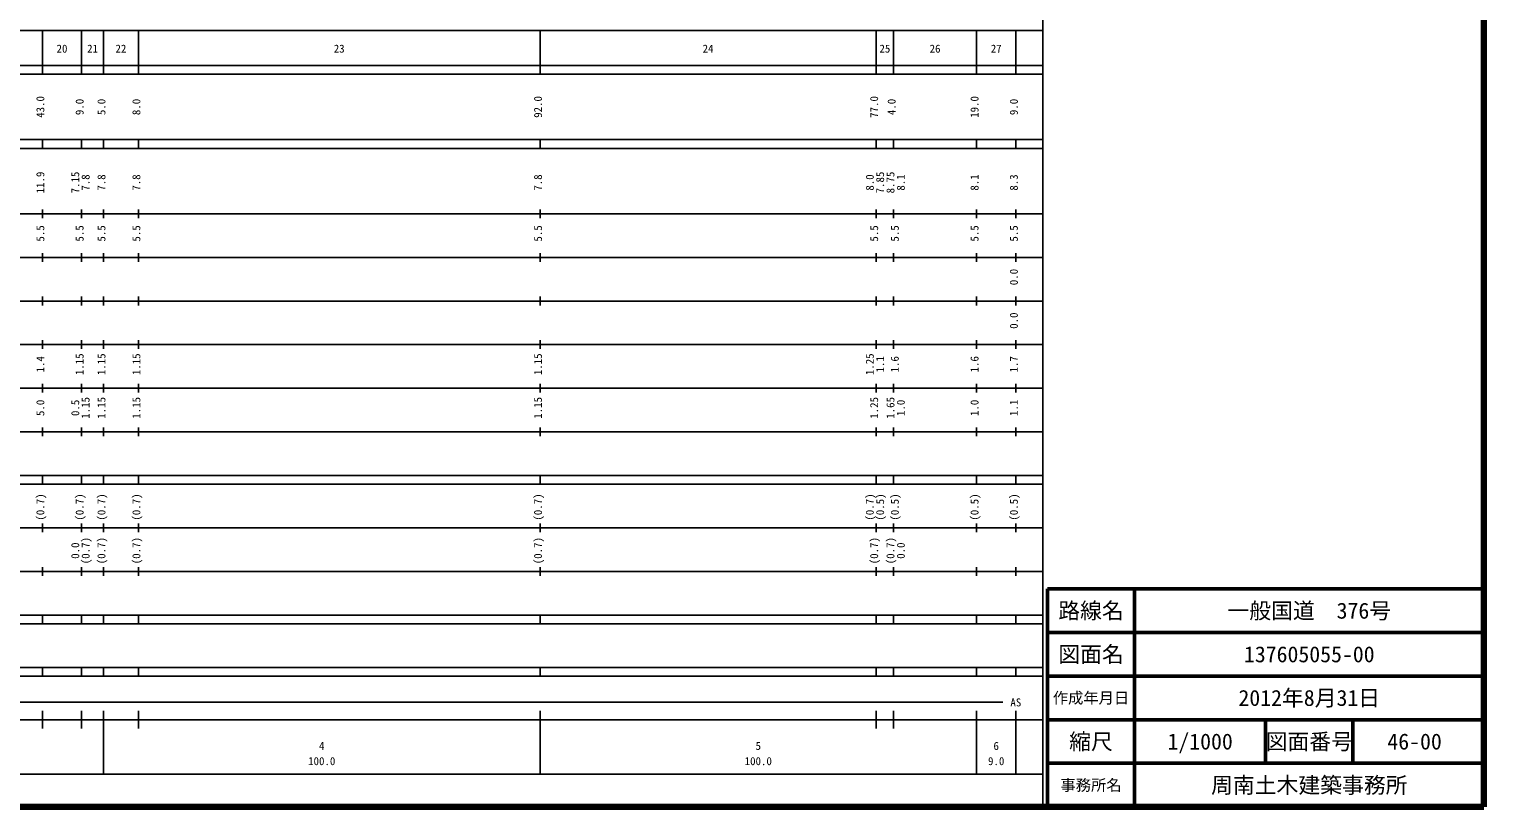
# Model space of a CAD drawing. Units: millimetres on the paper, enlarged 1000 times. Extents: x 40000 to 680000, y 20000 to 380000.
# Drawn here: x 346747 to 680000, y 20000 to 198357 of the extents above; entities that cross this region are included whole.
import ezdxf
from ezdxf.enums import TextEntityAlignment as Align

# ---------------------------------------------------------------- set-up
doc = ezdxf.new("R2010")
doc.units = ezdxf.units.MM
doc.header["$LTSCALE"] = 1000
for name, color, linetype, lineweight in [('M-TTL', 2, 'Continuous', 140), ('M-TTL-BAND', 7, 'Continuous', 25), ('M-TTL-FRAM', 2, 'Continuous', 50), ('M-TTL-LINE', 7, 'Continuous', 50)]:
    doc.layers.add(name, color=color, linetype=linetype, lineweight=lineweight)
doc.layers.add('M-TTL-TXT', color=7, linetype='Continuous')
doc.styles.add('ＭＳ ゴシック', font='')
doc.styles.get('ＭＳ ゴシック').set_extended_font_data('MS Gothic')

msp = doc.modelspace()

# ---------------------------------------------------------------- linework, layer by layer
at = {"layer": 'M-TTL'}
for p, q in [((680000, 20000), (680000, 380000)), ((40000, 20000), (680000, 20000))]:
    msp.add_line(p, q, dxfattribs=at)
at = {"layer": 'M-TTL-BAND'}
for p, q in [((579000, 20000), (579000, 370000)), ((63781, 198000), (579000, 198000)), ((349781, 188000), (349781, 198000)), ((358781, 188000), (358781, 198000)), ((363781, 188000), (363781, 198000)), ((371781, 188000), (371781, 198000)), ((463781, 188000), (463781, 198000)), ((540781, 188000), (540781, 198000)), ((544781, 188000), (544781, 198000)), ((563781, 188000), (563781, 198000)), ((572781, 188000), (572781, 198000)), ((40000, 190000), (579000, 190000)), ((40000, 188000), (579000, 188000)), ((40000, 173000), (579000, 173000)), ((40000, 171000), (579000, 171000)), ((349781, 171000), (349781, 173000)), ((358781, 171000), (358781, 173000)), ((363781, 171000), (363781, 173000)), ((371781, 171000), (371781, 173000)), ((463781, 171000), (463781, 173000)), ((540781, 171000), (540781, 173000)), ((544781, 171000), (544781, 173000)), ((563781, 171000), (563781, 173000)), ((572781, 171000), (572781, 173000)), ((349781, 155000), (349781, 157000)), ((358781, 155000), (358781, 157000)), ((363781, 155000), (363781, 157000)), ((371781, 155000), (371781, 157000)), ((463781, 155000), (463781, 157000)), ((540781, 155000), (540781, 157000)), ((544781, 155000), (544781, 157000)), ((563781, 155000), (563781, 157000)), ((572781, 155000), (572781, 157000)), ((40000, 156000), (579000, 156000)), ((349781, 145000), (349781, 147000)), ((358781, 145000), (358781, 147000)), ((363781, 145000), (363781, 147000)), ((371781, 145000), (371781, 147000)), ((463781, 145000), (463781, 147000)), ((540781, 145000), (540781, 147000)), ((544781, 145000), (544781, 147000)), ((563781, 145000), (563781, 147000)), ((572781, 145000), (572781, 147000)), ((46000, 146000), (579000, 146000)), ((349781, 135000), (349781, 137000)), ((358781, 135000), (358781, 137000)), ((363781, 135000), (363781, 137000)), ((371781, 135000), (371781, 137000)), ((463781, 135000), (463781, 137000)), ((540781, 135000), (540781, 137000)), ((544781, 135000), (544781, 137000)), ((563781, 135000), (563781, 137000)), ((572781, 135000), (572781, 137000)), ((52000, 136000), (579000, 136000)), ((349781, 125000), (349781, 127000)), ((358781, 125000), (358781, 127000)), ((363781, 125000), (363781, 127000)), ((371781, 125000), (371781, 127000)), ((463781, 125000), (463781, 127000)), ((540781, 125000), (540781, 127000)), ((544781, 125000), (544781, 127000)), ((563781, 125000), (563781, 127000)), ((572781, 125000), (572781, 127000)), ((46000, 126000), (579000, 126000)), ((349781, 115000), (349781, 117000)), ((358781, 115000), (358781, 117000)), ((363781, 115000), (363781, 117000)), ((371781, 115000), (371781, 117000)), ((463781, 115000), (463781, 117000)), ((540781, 115000), (540781, 117000)), ((544781, 115000), (544781, 117000)), ((563781, 115000), (563781, 117000)), ((572781, 115000), (572781, 117000)), ((52000, 116000), (579000, 116000)), ((349781, 105000), (349781, 107000)), ((358781, 105000), (358781, 107000)), ((363781, 105000), (363781, 107000)), ((371781, 105000), (371781, 107000)), ((463781, 105000), (463781, 107000)), ((540781, 105000), (540781, 107000)), ((544781, 105000), (544781, 107000)), ((563781, 105000), (563781, 107000)), ((572781, 105000), (572781, 107000)), ((46000, 106000), (579000, 106000)), ((40000, 96000), (579000, 96000)), ((40000, 94000), (579000, 94000)), ((349781, 94000), (349781, 96000)), ((358781, 94000), (358781, 96000)), ((363781, 94000), (363781, 96000)), ((371781, 94000), (371781, 96000)), ((463781, 94000), (463781, 96000)), ((540781, 94000), (540781, 96000)), ((544781, 94000), (544781, 96000)), ((563781, 94000), (563781, 96000)), ((572781, 94000), (572781, 96000)), ((49000, 84000), (579000, 84000)), ((349781, 83000), (349781, 85000)), ((358781, 83000), (358781, 85000)), ((363781, 83000), (363781, 85000)), ((371781, 83000), (371781, 85000)), ((463781, 83000), (463781, 85000)), ((540781, 83000), (540781, 85000)), ((544781, 83000), (544781, 85000)), ((563781, 83000), (563781, 85000)), ((572781, 83000), (572781, 85000)), ((40000, 74000), (579000, 74000)), ((349781, 73000), (349781, 75000)), ((358781, 73000), (358781, 75000)), ((363781, 73000), (363781, 75000)), ((371781, 73000), (371781, 75000)), ((463781, 73000), (463781, 75000)), ((540781, 73000), (540781, 75000)), ((544781, 73000), (544781, 75000)), ((563781, 73000), (563781, 75000)), ((572781, 73000), (572781, 75000)), ((40000, 64000), (579000, 64000)), ((349781, 62000), (349781, 64000)), ((358781, 62000), (358781, 64000)), ((363781, 62000), (363781, 64000)), ((371781, 62000), (371781, 64000)), ((463781, 62000), (463781, 64000)), ((540781, 62000), (540781, 64000)), ((544781, 62000), (544781, 64000)), ((563781, 62000), (563781, 64000)), ((572781, 62000), (572781, 64000)), ((40000, 62000), (579000, 62000)), ((40000, 52000), (579000, 52000)), ((40000, 50000), (579000, 50000)), ((349781, 50000), (349781, 52000)), ((358781, 50000), (358781, 52000)), ((363781, 50000), (363781, 52000)), ((371781, 50000), (371781, 52000)), ((463781, 50000), (463781, 52000)), ((540781, 50000), (540781, 52000)), ((544781, 50000), (544781, 52000)), ((563781, 50000), (563781, 52000)), ((572781, 50000), (572781, 52000)), ((66781, 44000), (569781, 44000)), ((40000, 40000), (579000, 40000)), ((349781, 38000), (349781, 42000)), ((358781, 38000), (358781, 42000)), ((363781, 27500), (363781, 42000)), ((371781, 38000), (371781, 42000)), ((463781, 27500), (463781, 42000)), ((540781, 38000), (540781, 42000)), ((544781, 38000), (544781, 42000)), ((563781, 27500), (563781, 42000)), ((572781, 27500), (572781, 42000)), ((63781, 27500), (579000, 27500))]:
    msp.add_line(p, q, dxfattribs=at)
at = {"layer": 'M-TTL-FRAM'}
for p, q in [((680000, 70000), (580000, 70000)), ((580000, 70000), (580000, 20000))]:
    msp.add_line(p, q, dxfattribs=at)
at = {"layer": 'M-TTL-LINE'}
for p, q in [((600000, 70000), (600000, 20000)), ((680000, 60000), (580000, 60000)), ((680000, 50000), (580000, 50000)), ((680000, 40000), (580000, 40000)), ((630000, 40000), (630000, 30000)), ((650000, 40000), (650000, 30000)), ((680000, 30000), (580000, 30000))]:
    msp.add_line(p, q, dxfattribs=at)

# ---------------------------------------------------------------- texts
at = {"layer": 'M-TTL-BAND', "style": 'ＭＳ ゴシック'}
for s, p in [('20', (354281, 192405)), ('21', (361281, 192405)), ('22', (367781, 192405)), ('23', (417781, 192405)), ('24', (502281, 192405)), ('25', (542781, 192405)), ('26', (554281, 192405)), ('27', (568281, 192405)), ('AS', (572781, 42500)), ('4', (413781, 32523)), ('5', (513781, 32523)), ('6', (568281, 32523)), ('100.0', (413781, 29033)), ('100.0', (513781, 29033)), ('9.0', (568281, 29033))]:
    msp.add_text(s, height=1833, dxfattribs=at).set_placement(p, align=Align.BOTTOM_CENTER)
for s, p in [('43.0', (350781, 180500)), ('9.0', (359781, 180500)), ('5.0', (364781, 180500)), ('8.0', (372781, 180500)), ('92.0', (464781, 180500)), ('77.0', (541781, 180500)), ('4.0', (545781, 180500)), ('19.0', (564781, 180500)), ('9.0', (573781, 180500)), ('11.9', (350781, 163174)), ('7.15', (358781, 163174)), ('7.8', (361151, 163174)), ('7.8', (364781, 163174)), ('7.8', (372781, 163174)), ('7.8', (464781, 163174)), ('8.0', (540781, 163174)), ('7.85', (543151, 163174)), ('8.75', (545518, 163174)), ('8.1', (547888, 163174)), ('8.1', (564781, 163174)), ('8.3', (573781, 163174)), ('5.5', (350781, 151500)), ('5.5', (359781, 151500)), ('5.5', (364781, 151500)), ('5.5', (372781, 151500)), ('5.5', (464781, 151500)), ('5.5', (541781, 151500)), ('5.5', (546518, 151500)), ('5.5', (564781, 151500)), ('5.5', (573781, 151500)), ('0.0', (573781, 141500)), ('0.0', (573781, 131500)), ('1.15', (359781, 121500)), ('1.15', (364781, 121500)), ('1.15', (372781, 121500)), ('1.15', (464781, 121500)), ('1.25', (540781, 121500)), ('1.4', (350781, 121500)), ('1.1', (543151, 121500)), ('1.6', (546518, 121500)), ('1.6', (564781, 121500)), ('1.7', (573781, 121500)), ('1.15', (361151, 111500)), ('1.15', (364781, 111500)), ('1.15', (372781, 111500)), ('1.15', (464781, 111500)), ('1.25', (541781, 111500)), ('1.65', (545518, 111500)), ('5.0', (350781, 111500)), ('0.5', (358781, 111500)), ('1.0', (547888, 111500)), ('1.0', (564781, 111500)), ('1.1', (573781, 111500)), ('(0.7)', (350781, 88764)), ('(0.7)', (359781, 88764)), ('(0.7)', (364781, 88764)), ('(0.7)', (372781, 88764)), ('(0.7)', (464781, 88764)), ('(0.7)', (540781, 88764)), ('(0.5)', (543151, 88764)), ('(0.5)', (546518, 88764)), ('(0.5)', (564781, 88764)), ('(0.5)', (573781, 88764)), ('0.0', (358781, 78764)), ('(0.7)', (361151, 78764)), ('(0.7)', (364781, 78764)), ('(0.7)', (372781, 78764)), ('(0.7)', (464781, 78764)), ('(0.7)', (541781, 78764)), ('(0.7)', (545518, 78764)), ('0.0', (547888, 78764))]:
    msp.add_text(s, height=1833, rotation=90, dxfattribs=at).set_placement(p, align=Align.BOTTOM_CENTER)
at = {"layer": 'M-TTL-TXT', "style": 'ＭＳ ゴシック'}
for s, height, p in [('路線名', 3666, (590000, 65000)), ('路線名', 3666, (590000, 65000)), ('一般国道\u3000376号', 3666, (640000, 65000)), ('図面名', 3666, (590000, 55000)), ('図面名', 3666, (590000, 55000)), ('137605055-00', 3666, (640000, 55000)), ('作成年月日', 2566, (590000, 45000)), ('作成年月日', 2566, (590000, 45000)), ('2012年8月31日', 3666, (640000, 45000)), ('縮尺', 3666, (590000, 35000)), ('縮尺', 3666, (590000, 35000)), ('1/1000', 3666, (615000, 35000)), ('図面番号', 3666, (640000, 35000)), ('図面番号', 3666, (640000, 35000)), ('46-00', 3666, (664125, 35000)), ('事務所名', 2566, (590000, 25000)), ('事務所名', 2566, (590000, 25000)), ('周南土木建築事務所', 3666, (640000, 25000))]:
    msp.add_text(s, height=height, dxfattribs=at).set_placement(p, align=Align.MIDDLE_CENTER)

doc.saveas('drawing.dxf')
